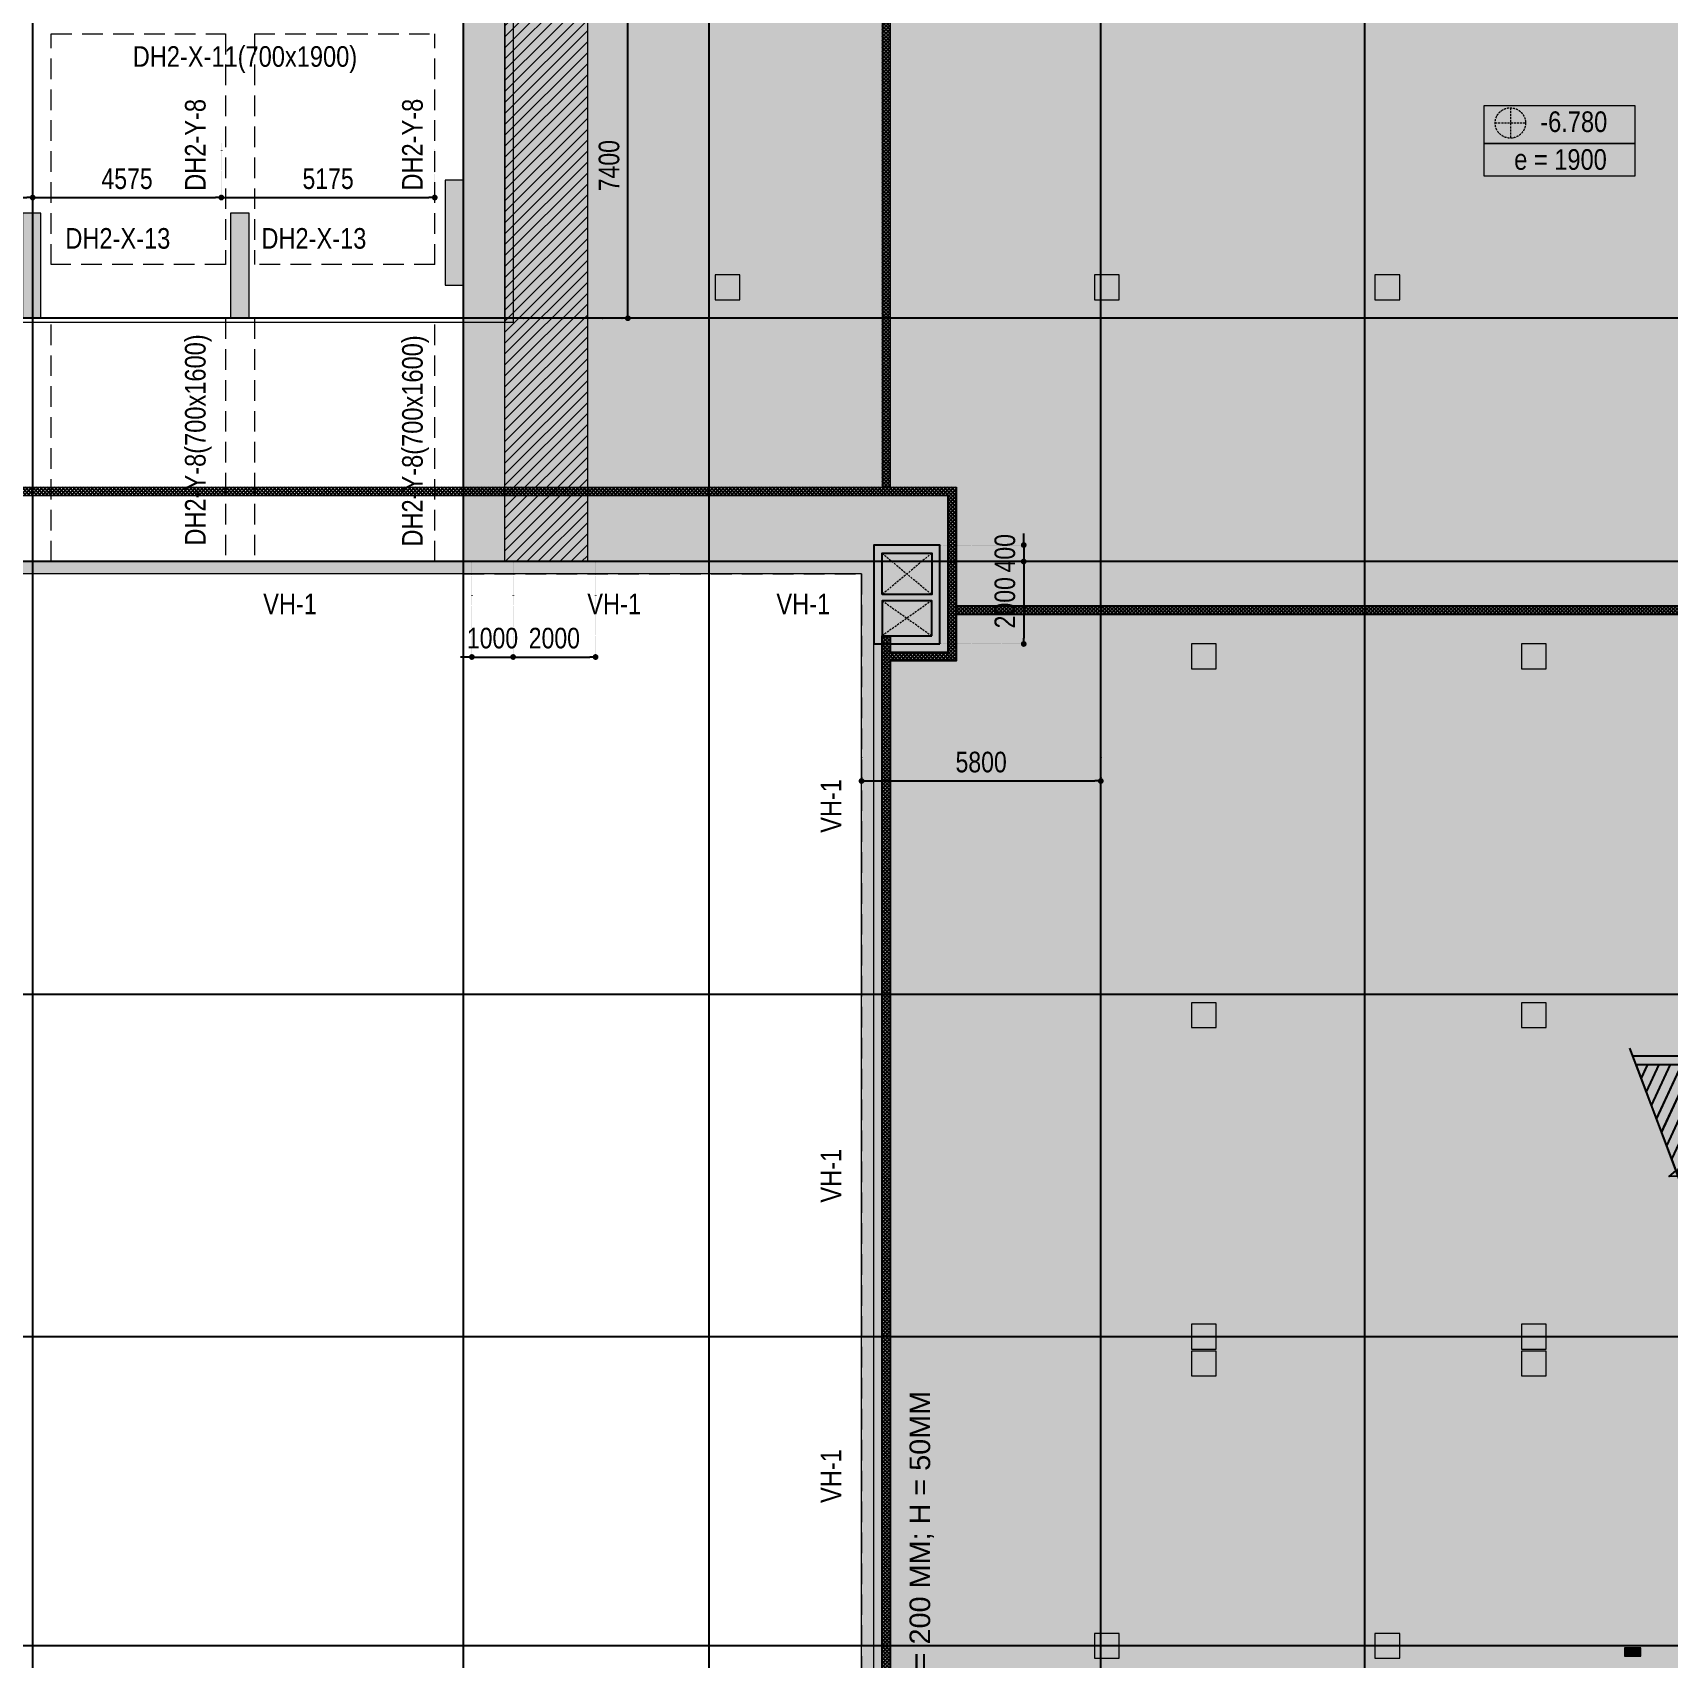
# Model space of a CAD drawing. Header units: millimetres. Extents: x 2356525 to 2927188, y -665534 to -417818.
# Drawn here: x 2714539 to 2754202, y -552231 to -512806 of the extents above; entities that cross this region are included whole.
import ezdxf
from ezdxf.enums import TextEntityAlignment as Align

# ---------------------------------------------------------------- set-up
doc = ezdxf.new("R2010")
doc.units = ezdxf.units.MM
doc.header["$LTSCALE"] = 200
doc.header["$MEASUREMENT"] = 0
for name, pattern in [('$1$HIDDEN', [0.375, 0.25, -0.125]), ('$2$CHG_XX_Damsan_Ham 2$0$HIDDEN', [0.375, 0.25, -0.125]), ('CHG_XX_Cot_Ham 2$0$MB_Luoi truc$0$HTT Hidden 21', [3, 2, -1]), ('CHG_XX_Damsan_Ham 2$0$CHG_XX_Damsan_Ham 2$0$HIDDEN', [0.375, 0.25, -0.125]), ('CHG_XX_Luoi truc$0$MB_Luoi truc$0$Center101', [13, 10, -1, 1, -1]), ('DOT2', [0.125, 0, -0.125])]:
    doc.linetypes.add(name, pattern=pattern)
doc.layers.get('0').update_dxf_attribs({"lineweight": 9})
doc.layers.get('Defpoints').update_dxf_attribs({"color": 10, "lineweight": 0})
for name, color, linetype, lineweight in [('$0$CHG_XX_Damsan_Ham 2$0$Start net bao', 3, 'Continuous', 18), ('$0$DMo', 9, '$1$HIDDEN', 9), ('$0$Start hatch', 8, 'Continuous', 25), ('$2$CHG_XX_Damsan_Ham 2$0$DBAO', 3, 'Continuous', 13), ('$2$CHG_XX_Damsan_Ham 2$0$DMo', 9, '$2$CHG_XX_Damsan_Ham 2$0$HIDDEN', 9), ('$2$CHG_XX_Damsan_Ham 2$0$TTP-TEXT', 30, 'Continuous', 5), ('CHG_XX_Cot_Ham 2$0$NS-Pier-H2', 150, 'Continuous', 13), ('CHG_XX_Cot_Ham 2$0$NS-Pier-H2 @ 1', 150, 'Continuous', 13), ('CHG_XX_Cot_Ham 2$0$NS-Pier-H2 @ 150', 150, 'Continuous', 13), ("CHG_XX_Damsan_Ham 2$0$CHG_XX_Damsan_Ham 2$0$'S_General_Hidden_1 Thin", 1, 'CHG_XX_Damsan_Ham 2$0$CHG_XX_Damsan_Ham 2$0$HIDDEN', 18), ('CHG_XX_Damsan_Ham 2$0$CHG_XX_Damsan_Ham 2$0$CHG_XX_Damsan_Ham 2$0$Start net bao', 3, 'Continuous', 18), ('CHG_XX_Damsan_Ham 2$0$CHG_XX_Damsan_Ham 2$0$DBAO', 3, 'Continuous', 13), ('CHG_XX_Damsan_Ham 2$0$CHG_XX_Damsan_Ham 2$0$DMo', 9, 'CHG_XX_Damsan_Ham 2$0$CHG_XX_Damsan_Ham 2$0$HIDDEN', 9), ('CHG_XX_Damsan_Ham 2$0$CHG_XX_Damsan_Ham 2$0$DTE-MEP-H-SLAB TEXT', 3, 'Continuous', 0), ('CHG_XX_Damsan_Ham 2$0$CHG_XX_Damsan_Ham 2$0$HATCH', 154, 'Continuous', 9), ('CHG_XX_Damsan_Ham 2$0$CHG_XX_Damsan_Ham 2$0$mach ngung thi cong', 6, 'Continuous', 13), ('CHG_XX_Damsan_Ham 2$0$CHG_XX_Damsan_Ham 2$0$Start hatch', 8, 'Continuous', 25), ('CHG_XX_Damsan_Ham 2$0$CHG_XX_Damsan_Ham 2$0$Start net bao', 3, 'Continuous', 18), ('CHG_XX_Damsan_Ham 2$0$HATCH', 57, 'Continuous', 9), ('CHG_XX_Damsan_Ham 2$0$mach ngung thi cong', 6, 'Continuous', 13), ('CHG_XX_Damsan_Ham 2$0$Start hatch', 8, 'Continuous', 25), ('CHG_XX_Damsan_Ham 2$0$tam cap ram', 8, 'Continuous', 5), ('DBAO', 90, 'Continuous', 13), ('Start text ghi chu', 7, 'Continuous', 15), ('TEXT P X', 1, 'Continuous', 9), ('TEXT P Y', 2, 'Continuous', 15)]:
    doc.layers.add(name, color=color, linetype=linetype, lineweight=lineweight)
for name, color, linetype, lineweight, plot in [('CHG_XX_Cot_Ham 2$0$NS-Column-H2', 90, 'Continuous', 13, False), ('CHG_XX_Cot_Ham 2$0$NS-Column-H2 @ 1', 90, 'Continuous', 13, False), ('CHG_XX_Cot_Ham 2$0$NS-Column-H2 @ 150', 90, 'Continuous', 13, False)]:
    doc.layers.add(name, color=color, linetype=linetype, lineweight=lineweight, plot=plot)
for name, color, linetype in [("CHG_XX_Damsan_Ham 2$0$CHG_XX_Damsan_Ham 2$0$'S_General_Hatch_8", 8, 'Continuous'), ('CHG_XX_Damsan_Ham 2$0$CHG_XX_Damsan_Ham 2$0$MEP-00-GENERAL-35', 2, 'Continuous'), ('CHG_XX_Luoi truc$0$Grid', 34, 'Continuous'), ('CHG_XX_Luoi truc$0$Grid Line', 251, 'CHG_XX_Luoi truc$0$MB_Luoi truc$0$Center101'), ('dim', 1, 'Continuous')]:
    doc.layers.add(name, color=color, linetype=linetype)
doc.styles.add('$2$CHG_XX_Damsan_Ham 2$0$TTP-HelCon', font='')
doc.styles.add('CHG_XX_Luoi truc$0$MB_Luoi truc$0$Grid A-F$0$VNI-HelveCB', font='')
doc.styles.add('CHU GHI CHU', font='arial.ttf', dxfattribs={"height": 200})
doc.styles.add('MB_Luoi truc$0$Arial_C', font='arial.ttf', dxfattribs={"width": 0.8})
doc.styles.add('TTP-HelCon', font='')
doc.styles.get('$2$CHG_XX_Damsan_Ham 2$0$TTP-HelCon').set_extended_font_data('VNI-Helve-Condense')
doc.styles.get('CHG_XX_Luoi truc$0$MB_Luoi truc$0$Grid A-F$0$VNI-HelveCB').set_extended_font_data('VNI-Helve-Condense', bold=True)
doc.styles.get('TTP-HelCon').set_extended_font_data('VNI-Helve-Condense')
doc.dimstyles.new('200', dxfattribs={"dimscale": 200, "dimtxt": 2.5, "dimasz": 0.7, "dimexe": 0.0003, "dimexo": 0, "dimgap": 1, "dimtad": 1, "dimdec": 0, "dimzin": 12, "dimdsep": 46, "dimtxsty": 'MB_Luoi truc$0$Arial_C', "dimblk": 'MB_Luoi truc$0$_Dot', "dimcen": 0.5, "dimclrd": 256, "dimclre": 8, "dimclrt": 1, "dimadec": 0, "dimazin": 0, "dimtfac": 1, "dimtdec": 0, "dimtix": 1, "dimtmove": 2, "dimatfit": 3, "dimldrblk": 'MB_Luoi truc$0$HTT Arrow 30', "dimfxl": 1, "dimtolj": 1, "dimtzin": 0, "dimlwe": -1, "dimarcsym": 0})
pattern_1 = [(65, (2e-10, 1e-10), (-226.57695, 105.65457), [])]
pattern_2 = [(45, (170555.19, -8650), (-44.194174, 44.194174), []), (135, (170555.19, -8650), (-44.194174, -44.194174), [])]

# ---------------------------------------------------------------- blocks, each defined once
blk = doc.blocks.new('*U864')
at = {"layer": 'CHG_XX_Cot_Ham 2$0$NS-Pier-H2 @ 1'}
h = blk.add_hatch(color=256, dxfattribs=at)
h.dxf.hatch_style = 1
h.paths.add_polyline_path([(450, 0), (0, 0), (0, -2550), (450, -2550)])
at = {"layer": 'CHG_XX_Cot_Ham 2$0$NS-Pier-H2 @ 150'}
h = blk.add_hatch(color=256, dxfattribs=at)
h.dxf.hatch_style = 1
h.paths.add_polyline_path([(450, 0), (0, 0), (0, -2550), (450, -2550)])
blk = doc.blocks.new('CHG_XX_Cot_Ham 2$0$Block A_C450x2250')
at = {"layer": 'CHG_XX_Cot_Ham 2$0$NS-Pier-H2'}
blk.add_lwpolyline([(450, -2550), (0, -2550), (0, 0), (450, 0)], close=True, dxfattribs=at)
blk.add_blockref('*U864', (0, 0), dxfattribs=at)
blk = doc.blocks.new('*U865')
at = {"layer": 'CHG_XX_Cot_Ham 2$0$NS-Column-H2 @ 1'}
h = blk.add_hatch(color=256, dxfattribs=at)
h.dxf.hatch_style = 1
h.paths.add_polyline_path([(-300, -300), (-300, 300), (300, 300), (300, -300)])
at = {"layer": 'CHG_XX_Cot_Ham 2$0$NS-Column-H2 @ 150'}
h = blk.add_hatch(color=256, dxfattribs=at)
h.dxf.hatch_style = 1
h.paths.add_polyline_path([(-300, -300), (-300, 300), (300, 300), (300, -300)])
blk = doc.blocks.new('CHG_XX_Cot_Ham 2$0$HoBoi_C600x600')
at = {"layer": 'CHG_XX_Cot_Ham 2$0$NS-Column-H2'}
blk.add_lwpolyline([(300, -300), (300, 300), (-300, 300), (-300, -300)], close=True, dxfattribs=at)
blk.add_blockref('*U865', (0, 0), dxfattribs=at)
blk = doc.blocks.new('*U835')
at = {"layer": 'CHG_XX_Luoi truc$0$Grid Line'}
blk.add_line((0, 0), (0, 608), dxfattribs=at)
at = {"layer": 'CHG_XX_Luoi truc$0$Grid', "lineweight": -2, "style": 'CHG_XX_Luoi truc$0$MB_Luoi truc$0$Grid A-F$0$VNI-HelveCB'}
for tag, p in [('GRIDSUB', (0, 617)), ('GRID', (0, -9))]:
    blk.add_attdef(tag, text='', height=5, dxfattribs=at).set_placement(p, align=Align.MIDDLE)
blk = doc.blocks.new('*U837')
at = {"layer": 'CHG_XX_Luoi truc$0$Grid Line'}
blk.add_line((0, 0), (0, 438), dxfattribs=at)
at = {"layer": 'CHG_XX_Luoi truc$0$Grid', "lineweight": -2, "style": 'CHG_XX_Luoi truc$0$MB_Luoi truc$0$Grid A-F$0$VNI-HelveCB'}
for tag, p in [('GRIDSUB', (0, 447)), ('GRID', (0, -9))]:
    blk.add_attdef(tag, text='', height=5, dxfattribs=at).set_placement(p, align=Align.MIDDLE)
blk = doc.blocks.new('CHG_XX_Luoi truc')
at = {"layer": 'CHG_XX_Luoi truc$0$Grid', "xscale": 300, "yscale": 300, "zscale": 300}
for p in [(12250, -12747), (22700, -12747), (28650, -12747), (38150, -12747), (44550, -12747)]:
    blk.add_blockref('*U835', p, dxfattribs=at)
at = {"layer": 'CHG_XX_Luoi truc$0$Grid', "xscale": 300.0000000000013, "yscale": 300.0000000000013, "zscale": 300.0000000000013, "rotation": 90}
for p in [(110703, 90250), (110703, 84350), (110703, 73850), (110703, 65550), (110703, 58050)]:
    blk.add_blockref('*U837', p, dxfattribs=at)
blk = doc.blocks.new('CHG_XX_Cot_Ham 2')
at = {"layer": 'CHG_XX_Cot_Ham 2$0$NS-Column-H2'}
h = blk.add_hatch(color=256, dxfattribs=at)
h.dxf.hatch_style = 1
h.paths.add_polyline_path([(50848.5, 58000), (50848.5, 57800), (51248.5, 57800), (51248.5, 58000)])
at = {"layer": 'CHG_XX_Cot_Ham 2$0$NS-Pier-H2'}
h = blk.add_hatch(color=256, dxfattribs=at)
h.dxf.hatch_style = 1
h.paths.add_polyline_path([(99639.2, 163400), (-10900, 163400), (-10900, 85450), (-300, 85450), (-300, 84050), (32350, 84050), (32350, -9000), (103575.5, -9000), (106050, -6022), (106050, 158254.3)])
h.paths.add_polyline_path([(99533.7, 163100), (105750, 158110.4), (105750, 90450), (105650, 90450), (105750, 90450), (105750, 13850), (105750, 13722.3), (105750, -5913.6), (103434.7, -8700), (93599.8, -8700), (93299.8, -8700), (32650, -8700), (32650, 84350), (0, 84350), (0, 85750), (-10600, 85750), (-10600, 163100), (93600, 163100)], flags=16)
at = {"layer": 'CHG_XX_Cot_Ham 2$0$NS-Column-H2'}
blk.add_lwpolyline([(50848.5, 58000), (50848.5, 57800), (51248.5, 57800), (51248.5, 58000)], close=True, dxfattribs=at)
at = {"layer": 'CHG_XX_Cot_Ham 2$0$NS-Pier-H2'}
for p, q in [((32650, 84350), (0, 84350)), ((32650, -8700), (32650, 84350)), ((32350, 84050), (-300, 84050)), ((32350, -9000), (32350, 84050))]:
    blk.add_line(p, q, dxfattribs=at)
at = {"layer": 'CHG_XX_Cot_Ham 2$0$NS-Pier-H2', "linetype": 'CHG_XX_Cot_Ham 2$0$MB_Luoi truc$0$HTT Hidden 21'}
blk.add_lwpolyline([(99639.2, 163400), (106050, 158254.3), (106050, -6022), (103575.5, -9000), (32350, -9000), (32350, 84050), (-300, 84050), (-300, 85450), (-10900, 85450), (-10900, 163400)], close=True, dxfattribs=at)
at = {"layer": 'CHG_XX_Cot_Ham 2$0$NS-Column-H2'}
for p in [(29100, 91000), (38300, 91000), (45100, 91000), (40650, 82050), (48650, 82050), (40650, 73350), (48650, 73350), (40650, 65550), (48650, 65550), (40650, 64900), (48650, 64900), (48650, 64900), (38300, 58050), (45100, 58050)]:
    blk.add_blockref('CHG_XX_Cot_Ham 2$0$HoBoi_C600x600', p, dxfattribs=at)
at = {"layer": 'CHG_XX_Cot_Ham 2$0$NS-Pier-H2'}
blk.add_blockref('CHG_XX_Luoi truc', (0, 0), dxfattribs=at)
at = {"layer": 'CHG_XX_Cot_Ham 2$0$NS-Pier-H2', "xscale": -1, "rotation": 180}
for p in [(22250, 91050), (12000, 90250), (17050, 90250)]:
    blk.add_blockref('CHG_XX_Cot_Ham 2$0$Block A_C450x2250', p, dxfattribs=at)
blk = doc.blocks.new('MB_Luoi truc$0$_Dot')
at = {"color": 0, "linetype": 'ByBlock', "lineweight": -2}
blk.add_line((-0.5, 0), (-1, 0), dxfattribs=at)
at = {"color": 0, "linetype": 'ByBlock', "const_width": 0.5}
blk.add_lwpolyline([(-0.25, 0, 1), (0.25, 0, 1)], format="xyb", close=True, dxfattribs=at)
blk = doc.blocks.new('*D144')
at = {"layer": 'Defpoints', "color": 0, "transparency": 16777216}
for p in [(2703339, -515493), (2714539, -515679), (2714539, -516804)]:
    blk.add_point(p, dxfattribs=at)
at = {"layer": 'dim', "color": 8, "linetype": 'DOT2', "transparency": 16777216}
for p, q in [((2703339, -515493), (2703339, -516804)), ((2714539, -515679), (2714539, -516804))]:
    blk.add_line(p, q, dxfattribs=at)
at = {"layer": 'dim', "lineweight": -2, "transparency": 16777216}
blk.add_line((2703479, -516804), (2714399, -516804), dxfattribs=at)
at = {"layer": 'dim', "lineweight": -2, "transparency": 16777216, "xscale": 140, "yscale": 140, "zscale": 140, "rotation": 180}
blk.add_blockref('MB_Luoi truc$0$_Dot', (2703339, -516804), dxfattribs=at)
at = {"layer": 'dim', "lineweight": -2, "transparency": 16777216, "xscale": 140, "yscale": 140, "zscale": 140}
blk.add_blockref('MB_Luoi truc$0$_Dot', (2714539, -516804), dxfattribs=at)
at = {"layer": 'dim', "color": 1, "transparency": 16777216, "insert": (2708939, -516349), "char_height": 500, "attachment_point": 5, "style": 'MB_Luoi truc$0$Arial_C'}
blk.add_mtext('\\A1;11200', dxfattribs=at)
blk = doc.blocks.new('MB_Luoi truc$0$HTT Arrow 30')
blk.add_hatch(color=256).paths.add_polyline_path([(-2.5, 0.375), (-2.5, -0.375), (0, 0)])
at = {"color": 0, "linetype": 'ByBlock', "lineweight": -2}
for p, q in [((0, 0), (-2.5, 0.375)), ((-2.5, -0.375), (-2.5, 0.375)), ((0, 0), (-2.5, -0.375))]:
    blk.add_line(p, q, dxfattribs=at)
blk = doc.blocks.new('*D145')
at = {"layer": 'Defpoints', "color": 0, "transparency": 16777216}
for p in [(2719114, -515483), (2714539, -515679), (2719114, -516804)]:
    blk.add_point(p, dxfattribs=at)
at = {"layer": 'dim', "color": 8, "linetype": 'DOT2', "transparency": 16777216}
for p, q in [((2719114, -515483), (2719114, -516804)), ((2714539, -515679), (2714539, -516804))]:
    blk.add_line(p, q, dxfattribs=at)
at = {"layer": 'dim', "lineweight": -2, "transparency": 16777216}
blk.add_line((2714679, -516804), (2718974, -516804), dxfattribs=at)
at = {"layer": 'dim', "lineweight": -2, "transparency": 16777216, "xscale": 140, "yscale": 140, "zscale": 140, "rotation": 180}
blk.add_blockref('MB_Luoi truc$0$_Dot', (2714539, -516804), dxfattribs=at)
at = {"layer": 'dim', "lineweight": -2, "transparency": 16777216, "xscale": 140, "yscale": 140, "zscale": 140}
blk.add_blockref('MB_Luoi truc$0$_Dot', (2719114, -516804), dxfattribs=at)
at = {"layer": 'dim', "color": 1, "transparency": 16777216, "insert": (2716827, -516350), "char_height": 500, "attachment_point": 5, "style": 'MB_Luoi truc$0$Arial_C'}
blk.add_mtext('\\A1;4575', dxfattribs=at)
blk = doc.blocks.new('*D146')
at = {"layer": 'Defpoints', "color": 0, "transparency": 16777216}
for p in [(2719114, -515483), (2724289, -515631), (2724289, -516804)]:
    blk.add_point(p, dxfattribs=at)
at = {"layer": 'dim', "color": 8, "linetype": 'DOT2', "transparency": 16777216}
for p, q in [((2719114, -515483), (2719114, -516804)), ((2724289, -515631), (2724289, -516804))]:
    blk.add_line(p, q, dxfattribs=at)
at = {"layer": 'dim', "lineweight": -2, "transparency": 16777216}
blk.add_line((2719254, -516804), (2724149, -516804), dxfattribs=at)
at = {"layer": 'dim', "lineweight": -2, "transparency": 16777216, "xscale": 140, "yscale": 140, "zscale": 140, "rotation": 180}
blk.add_blockref('MB_Luoi truc$0$_Dot', (2719114, -516804), dxfattribs=at)
at = {"layer": 'dim', "lineweight": -2, "transparency": 16777216, "xscale": 140, "yscale": 140, "zscale": 140}
blk.add_blockref('MB_Luoi truc$0$_Dot', (2724289, -516804), dxfattribs=at)
at = {"layer": 'dim', "color": 1, "transparency": 16777216, "insert": (2721702, -516349), "char_height": 500, "attachment_point": 5, "style": 'MB_Luoi truc$0$Arial_C'}
blk.add_mtext('\\A1;5175', dxfattribs=at)
blk = doc.blocks.new('*D284')
at = {"layer": 'Defpoints', "color": 0, "transparency": 16777216}
for p in [(2724989, -512331), (2728972, -512331), (2724989, -519731)]:
    blk.add_point(p, dxfattribs=at)
at = {"layer": 'dim', "color": 8, "linetype": 'DOT2', "transparency": 16777216}
for p, q in [((2724989, -512331), (2728972, -512331)), ((2724989, -519731), (2728972, -519731))]:
    blk.add_line(p, q, dxfattribs=at)
at = {"layer": 'dim', "lineweight": -2, "transparency": 16777216}
blk.add_line((2728972, -519591), (2728972, -512471), dxfattribs=at)
at = {"layer": 'dim', "lineweight": -2, "transparency": 16777216, "xscale": 140, "yscale": 140, "zscale": 140}
for p, rotation in [((2728972, -512331), 90), ((2728972, -519731), 270)]:
    blk.add_blockref('MB_Luoi truc$0$_Dot', p, dxfattribs=dict(at, rotation=rotation))
at = {"layer": 'dim', "color": 1, "transparency": 16777216, "insert": (2728517, -516031), "char_height": 500, "attachment_point": 5, "rotation": 90, "style": 'MB_Luoi truc$0$Arial_C'}
blk.add_mtext('\\A1;7400', dxfattribs=at)
blk = doc.blocks.new('*D335')
at = {"layer": 'Defpoints', "color": 0, "transparency": 16777216}
for p in [(2736539, -525231), (2736539, -525631), (2738571, -525631)]:
    blk.add_point(p, dxfattribs=at)
at = {"layer": 'dim', "lineweight": -2, "transparency": 16777216}
for p, q in [((2738571, -525091), (2738571, -524951)), ((2738571, -525231), (2738571, -525631)), ((2738571, -525771), (2738571, -525911))]:
    blk.add_line(p, q, dxfattribs=at)
at = {"layer": 'dim', "color": 8, "linetype": 'DOT2', "transparency": 16777216}
for p, q in [((2736539, -525231), (2738571, -525231)), ((2736539, -525631), (2738571, -525631))]:
    blk.add_line(p, q, dxfattribs=at)
at = {"layer": 'dim', "lineweight": -2, "transparency": 16777216, "xscale": 140, "yscale": 140, "zscale": 140}
for p, rotation in [((2738571, -525231), 270), ((2738571, -525631), 90)]:
    blk.add_blockref('MB_Luoi truc$0$_Dot', p, dxfattribs=dict(at, rotation=rotation))
at = {"layer": 'dim', "color": 1, "transparency": 16777216, "insert": (2738116, -525431), "char_height": 500, "attachment_point": 5, "rotation": 90, "style": 'MB_Luoi truc$0$Arial_C'}
blk.add_mtext('\\A1;400', dxfattribs=at)
blk = doc.blocks.new('*D336')
at = {"layer": 'Defpoints', "color": 0, "transparency": 16777216}
for p in [(2736539, -525631), (2736539, -527631), (2738571, -527631)]:
    blk.add_point(p, dxfattribs=at)
at = {"layer": 'dim', "color": 8, "linetype": 'DOT2', "transparency": 16777216}
for p, q in [((2736539, -525631), (2738571, -525631)), ((2736539, -527631), (2738571, -527631))]:
    blk.add_line(p, q, dxfattribs=at)
at = {"layer": 'dim', "lineweight": -2, "transparency": 16777216}
blk.add_line((2738571, -525771), (2738571, -527491), dxfattribs=at)
at = {"layer": 'dim', "lineweight": -2, "transparency": 16777216, "xscale": 140, "yscale": 140, "zscale": 140}
for p, rotation in [((2738571, -525631), 90), ((2738571, -527631), 270)]:
    blk.add_blockref('MB_Luoi truc$0$_Dot', p, dxfattribs=dict(at, rotation=rotation))
at = {"layer": 'dim', "color": 1, "transparency": 16777216, "insert": (2738116, -526631), "char_height": 500, "attachment_point": 5, "rotation": 90, "style": 'MB_Luoi truc$0$Arial_C'}
blk.add_mtext('\\A1;2000', dxfattribs=at)
blk = doc.blocks.new('*D337')
at = {"layer": 'Defpoints', "color": 0, "transparency": 16777216}
for p in [(2734639, -529309), (2740439, -529309), (2740439, -530954)]:
    blk.add_point(p, dxfattribs=at)
at = {"layer": 'dim', "color": 8, "linetype": 'DOT2', "transparency": 16777216}
for p, q in [((2734639, -529309), (2734639, -530954)), ((2740439, -529309), (2740439, -530954))]:
    blk.add_line(p, q, dxfattribs=at)
at = {"layer": 'dim', "lineweight": -2, "transparency": 16777216}
blk.add_line((2734779, -530954), (2740299, -530954), dxfattribs=at)
at = {"layer": 'dim', "lineweight": -2, "transparency": 16777216, "xscale": 140, "yscale": 140, "zscale": 140, "rotation": 180}
blk.add_blockref('MB_Luoi truc$0$_Dot', (2734639, -530954), dxfattribs=at)
at = {"layer": 'dim', "lineweight": -2, "transparency": 16777216, "xscale": 140, "yscale": 140, "zscale": 140}
blk.add_blockref('MB_Luoi truc$0$_Dot', (2740439, -530954), dxfattribs=at)
at = {"layer": 'dim', "color": 1, "transparency": 16777216, "insert": (2737539, -530498), "char_height": 500, "attachment_point": 5, "style": 'MB_Luoi truc$0$Arial_C'}
blk.add_mtext('\\A1;5800', dxfattribs=at)
blk = doc.blocks.new('*D412')
at = {"layer": 'Defpoints', "color": 0, "transparency": 16777216}
for p in [(2725189, -525631), (2726189, -525631), (2726189, -527947)]:
    blk.add_point(p, dxfattribs=at)
at = {"layer": 'dim', "color": 8, "linetype": 'DOT2', "transparency": 16777216}
for p, q in [((2725189, -525631), (2725189, -527947)), ((2726189, -525631), (2726189, -527947))]:
    blk.add_line(p, q, dxfattribs=at)
at = {"layer": 'dim', "lineweight": -2, "transparency": 16777216}
for p, q in [((2725049, -527947), (2724909, -527947)), ((2725189, -527947), (2726189, -527947)), ((2726329, -527947), (2726469, -527947))]:
    blk.add_line(p, q, dxfattribs=at)
at = {"layer": 'dim', "lineweight": -2, "transparency": 16777216, "xscale": 140, "yscale": 140, "zscale": 140}
blk.add_blockref('MB_Luoi truc$0$_Dot', (2725189, -527947), dxfattribs=at)
at = {"layer": 'dim', "lineweight": -2, "transparency": 16777216, "xscale": 140, "yscale": 140, "zscale": 140, "rotation": 180}
blk.add_blockref('MB_Luoi truc$0$_Dot', (2726189, -527947), dxfattribs=at)
at = {"layer": 'dim', "color": 1, "transparency": 16777216, "insert": (2725689, -527492), "char_height": 500, "attachment_point": 5, "style": 'MB_Luoi truc$0$Arial_C'}
blk.add_mtext('\\A1;1000', dxfattribs=at)
blk = doc.blocks.new('*D413')
at = {"layer": 'Defpoints', "color": 0, "transparency": 16777216}
for p in [(2726189, -525631), (2728189, -525631), (2728189, -527947)]:
    blk.add_point(p, dxfattribs=at)
at = {"layer": 'dim', "color": 8, "linetype": 'DOT2', "transparency": 16777216}
for p, q in [((2726189, -525631), (2726189, -527947)), ((2728189, -525631), (2728189, -527947))]:
    blk.add_line(p, q, dxfattribs=at)
at = {"layer": 'dim', "lineweight": -2, "transparency": 16777216}
blk.add_line((2726329, -527947), (2728049, -527947), dxfattribs=at)
at = {"layer": 'dim', "lineweight": -2, "transparency": 16777216, "xscale": 140, "yscale": 140, "zscale": 140, "rotation": 180}
blk.add_blockref('MB_Luoi truc$0$_Dot', (2726189, -527947), dxfattribs=at)
at = {"layer": 'dim', "lineweight": -2, "transparency": 16777216, "xscale": 140, "yscale": 140, "zscale": 140}
blk.add_blockref('MB_Luoi truc$0$_Dot', (2728189, -527947), dxfattribs=at)
at = {"layer": 'dim', "color": 1, "transparency": 16777216, "insert": (2727189, -527492), "char_height": 500, "attachment_point": 5, "style": 'MB_Luoi truc$0$Arial_C'}
blk.add_mtext('\\A1;2000', dxfattribs=at)
blk = doc.blocks.new('$0$A$C2E244298')
at = {"layer": '$0$Start hatch', "linetype": 'Continuous'}
h = blk.add_hatch(dxfattribs=at)
h.set_pattern_fill('_USER', color=256, scale=250, angle=65, pattern_type=0)
h.set_pattern_definition(pattern_1)
h.paths.add_polyline_path([(51130, 72150), (56983, 72150), (56983, 69350), (52188, 69350)])
at = {"layer": '$0$Start hatch'}
blk.add_line((56983, 72350), (51055, 72350), dxfattribs=at)
at = {"layer": '$0$Start hatch', "linetype": 'Continuous'}
blk.add_lwpolyline([(53397, 66150), (52207, 69301), (52373, 69444), (51934, 69438), (52101, 69581), (50979, 72550)], dxfattribs=at)
blk.add_lwpolyline([(51130, 72150), (56983, 72150), (56983, 69350), (52188, 69350)], close=True, dxfattribs=at)
blk = doc.blocks.new('CHG_XX_Damsan_Ham 2$0$CHG_XX_Damsan_Ham 2$0$sdfsgdh')
at = {"layer": 'CHG_XX_Damsan_Ham 2$0$CHG_XX_Damsan_Ham 2$0$Start hatch', "ltscale": 0.5}
h = blk.add_hatch(dxfattribs=at)
h.set_pattern_fill('ANSI37', color=256, scale=500)
h.set_pattern_definition(pattern_2)
h.paths.add_polyline_path([(43750, -38999), (43550, -38999), (43550, -74750), (43750, -74750)])
h = blk.add_hatch(dxfattribs=at)
h.set_pattern_fill('ANSI37', color=256, scale=500)
h.set_pattern_definition([(45, (273994.73, -7150), (-44.194174, 44.194174), []), (135, (273994.73, -7150), (-44.194174, -44.194174), [])])
h.paths.add_polyline_path([(45350, -74750), (2100, -74750), (2100, -74950), (45150, -74950), (45150, -78750), (43750, -78750), (43750, -78550), (43550, -78550), (43550, -78950), (43750, -78950), (45350, -78950)])
h = blk.add_hatch(dxfattribs=at)
h.set_pattern_fill('ANSI37', color=256, scale=500)
h.set_pattern_definition(pattern_2)
h.paths.add_polyline_path([(72249, -76705), (74991, -76705), (74991, -77624), (74591, -77624), (74591, -77824), (75191, -77824), (75191, -77624), (75191, -76505), (73704, -76505), (73504, -76505), (72049, -76505), (72049, -77624), (45350, -77624), (45350, -77824), (72249, -77824)])
h = blk.add_hatch(dxfattribs=at)
h.set_pattern_fill('ANSI37', color=256, scale=500)
h.set_pattern_definition([(45, (273994.73, -8650), (-44.194174, 44.194174), []), (135, (273994.73, -8650), (-44.194174, -44.194174), [])])
h.paths.add_polyline_path([(43750, -78350), (43550, -78350), (43550, -123131), (45150, -123131), (45150, -125931), (43750, -125931), (43750, -125531), (43550, -125531), (43550, -126131), (43750, -126131), (45350, -126131), (45350, -122931), (43750, -122931)])
at = {"layer": 'CHG_XX_Damsan_Ham 2$0$CHG_XX_Damsan_Ham 2$0$DTE-MEP-H-SLAB TEXT', "color": 2, "ltscale": 0.5}
for p, q in [((43550, 200), (43550, -74750)), ((43750, -74750), (43750, 200)), ((1500, -74950), (45150, -74950)), ((2100, -74750), (45350, -74750)), ((45350, -77124), (45350, -77324)), ((43750, -78350), (43550, -78350))]:
    blk.add_line(p, q, dxfattribs=at)
at = {"layer": 'CHG_XX_Damsan_Ham 2$0$CHG_XX_Damsan_Ham 2$0$MEP-00-GENERAL-35'}
for points in [[(43750, -78950), (45350, -78950), (45350, -74750)], [(43750, -78750), (45150, -78750), (45150, -74950)], [(45350, -77624), (72049, -77624), (72049, -76505), (73504, -76505)], [(45350, -77824), (72249, -77824), (72249, -76705), (74991, -76705), (74991, -77624)], [(43750, -125931), (45150, -125931), (45150, -123131), (43550, -123131), (43550, -78350)], [(43750, -78750), (43750, -78350)], [(43750, -126131), (45350, -126131), (45350, -122931), (43750, -122931), (43750, -78950)]]:
    blk.add_lwpolyline(points, dxfattribs=at)
for points in [[(44950, -78550), (44950, -76150), (43350, -76150), (43350, -78550)], [(43550, -77350), (43550, -76350), (44750, -76350), (44750, -77350)], [(44750, -78350), (44750, -77500), (43550, -77500), (43550, -78350)]]:
    blk.add_lwpolyline(points, close=True, dxfattribs=at)
blk = doc.blocks.new('CHG_XX_Damsan_Ham 2$0$A$C2E244298')
at = {"layer": 'CHG_XX_Damsan_Ham 2$0$Start hatch', "linetype": 'Continuous'}
h = blk.add_hatch(dxfattribs=at)
h.set_pattern_fill('_USER', color=256, scale=250, angle=65, pattern_type=0)
h.set_pattern_definition(pattern_1)
h.paths.add_polyline_path([(51130, 72150), (56983, 72150), (56983, 69350), (52188, 69350)])
at = {"layer": 'CHG_XX_Damsan_Ham 2$0$Start hatch'}
blk.add_line((56983, 72350), (51055, 72350), dxfattribs=at)
at = {"layer": 'CHG_XX_Damsan_Ham 2$0$Start hatch', "linetype": 'Continuous'}
blk.add_lwpolyline([(53397, 66150), (52207, 69301), (52373, 69444), (51934, 69438), (52101, 69581), (50979, 72550)], dxfattribs=at)
blk.add_lwpolyline([(51130, 72150), (56983, 72150), (56983, 69350), (52188, 69350)], close=True, dxfattribs=at)
blk = doc.blocks.new('CHG_XX_Damsan_Ham 2$0$ArchStaireH2')
at = {"layer": 'CHG_XX_Damsan_Ham 2$0$tam cap ram'}
h = blk.add_hatch(dxfattribs=at)
h.set_pattern_fill('_USER', color=256, scale=250, angle=65, pattern_type=0)
h.set_pattern_definition([(65, (-12250, -141050), (-226.57695, 105.65457), [])])
h.paths.add_polyline_path([(38880, -68900), (44733, -68900), (44733, -71700), (39938, -71700)])
at = {"layer": 'CHG_XX_Damsan_Ham 2$0$CHG_XX_Damsan_Ham 2$0$Start net bao'}
blk.add_blockref('CHG_XX_Damsan_Ham 2$0$A$C2E244298', (-12250, -141050), dxfattribs=at)
blk = doc.blocks.new('CHG_XX_Damsan_Ham 2', base_point=(3089256, -609981))
at = {"layer": "CHG_XX_Damsan_Ham 2$0$CHG_XX_Damsan_Ham 2$0$'S_General_Hatch_8"}
h = blk.add_hatch(dxfattribs=at)
h.set_pattern_fill('CROSS', color=256, scale=2000)
edge = h.paths.add_edge_path()
edge.add_line((76750, 42625), (76750, 65250))
edge.add_line((76750, 65250), (76750, 65850))
edge.add_line((76750, 65850), (77900, 65850))
edge.add_line((77900, 65850), (77900, 89350))
edge.add_line((77900, 89350), (76850, 89350))
edge.add_line((76850, 89350), (76850, 90650))
edge.add_line((76850, 90650), (76852, 131950))
edge.add_line((76852, 131950), (51950, 131950))
edge.add_line((51950, 131950), (51950, 130600))
edge.add_line((51950, 130600), (22700, 130600))
edge.add_line((22700, 130600), (22700, 84050))
edge.add_line((22700, 84050), (32350, 84050))
edge.add_line((32350, 84050), (32350, 22700))
edge.add_line((32350, 22700), (76500, 22700))
edge.add_line((76500, 22700), (76500, 23518))
edge.add_line((76500, 23518), (76750, 23518))
edge.add_line((76750, 23518), (76750, 42625))
edge.add_line((76750, 42625), (76750, 43198))
at = {"layer": 'CHG_XX_Damsan_Ham 2$0$CHG_XX_Damsan_Ham 2$0$HATCH'}
h = blk.add_hatch(dxfattribs=at)
h.set_pattern_fill('ANSI31', color=256, scale=1500)
h.set_pattern_definition([(45, (-2702289.21, 609981.01), (-132.582521, 132.582521), [])])
h.paths.add_polyline_path([(32350, 25700), (73852, 25700), (73852, 127600), (25700, 127600), (25700, 84350), (23700, 84350), (23700, 129600), (75851, 129600), (75851, 23700), (32350, 23700)])
at = {"layer": "CHG_XX_Damsan_Ham 2$0$CHG_XX_Damsan_Ham 2$0$'S_General_Hidden_1 Thin", "ltscale": 10}
for p, q in [((22700, 130600), (22700, 84050)), ((12700, 91550), (12700, 97150)), ((12700, 97150), (16925, 97150)), ((16925, 97150), (16925, 91550)), ((17625, 97150), (17625, 91550)), ((17625, 97150), (22000, 97150)), ((22000, 91550), (22000, 97150)), ((22700, 91550), (22700, 97150)), ((16925, 91550), (12700, 91550)), ((22000, 91550), (17625, 91550)), ((12700, 84350), (12700, 90250)), ((16925, 90250), (12700, 90250)), ((16925, 90250), (16925, 84350)), ((17625, 90250), (17625, 84350)), ((22000, 90250), (17625, 90250)), ((22000, 84350), (22000, 90250)), ((22700, 84350), (22700, 90250)), ((22700, 84050), (32350, 84050)), ((32350, 84050), (32350, 22700))]:
    blk.add_line(p, q, dxfattribs=at)
at = {"layer": 'CHG_XX_Damsan_Ham 2$0$CHG_XX_Damsan_Ham 2$0$CHG_XX_Damsan_Ham 2$0$Start net bao'}
for points in [[(-10900, 163400), (99639, 163400), (106050, 158250), (106050, -6022), (103576, -9000), (32350, -9000), (32350, 84050), (-300, 84050)], [(93300, -8700), (32650, -8700), (32650, 84350), (0, 84350)]]:
    blk.add_lwpolyline(points, dxfattribs=at)
at = {"layer": 'CHG_XX_Damsan_Ham 2$0$CHG_XX_Damsan_Ham 2$0$DMo'}
for p, q in [((32850, 84550), (34050, 83550)), ((34050, 84550), (32850, 83550)), ((32850, 83400), (34050, 82550)), ((34050, 83400), (32850, 82550))]:
    blk.add_line(p, q, dxfattribs=at)
at = {"layer": 'CHG_XX_Damsan_Ham 2$0$CHG_XX_Damsan_Ham 2$0$HATCH'}
blk.add_lwpolyline([(32350, 25700), (73852, 25700), (73852, 127600), (25700, 127600), (25700, 84350), (23700, 84350), (23700, 129600), (75851, 129600), (75851, 23700), (32350, 23700), (32350, 25700)], dxfattribs=at)
at = {"layer": 'CHG_XX_Damsan_Ham 2$0$CHG_XX_Damsan_Ham 2$0$mach ngung thi cong'}
blk.add_lwpolyline([(23700, 90148), (-100, 90150), (-100, 153400), (99650, 153400), (99650, 71950), (75851, 71950), (75851, 88800), (75851, 88800), (75851, 129600), (23700, 129600)], close=True, dxfattribs=at)
at = {"layer": 'CHG_XX_Damsan_Ham 2$0$CHG_XX_Damsan_Ham 2$0$Start net bao'}
for points in [[(-10900, 163400), (99639, 163400), (106050, 158250), (106050, -6022), (103576, -9000), (32350, -9000), (32350, 84050), (-300, 84050)], [(93300, -8700), (32650, -8700), (32650, 84350), (0, 84350)]]:
    blk.add_lwpolyline(points, dxfattribs=at)
at = {"layer": 'CHG_XX_Damsan_Ham 2$0$mach ngung thi cong'}
blk.add_lwpolyline([(23900, 90148), (-100, 90150), (-100, 153400), (99650, 153400), (99650, 71950), (75549, 71950), (75549, 88800), (75549, 88800), (75549, 129500), (23900, 129500)], close=True, dxfattribs=at)
at = {"layer": 'CHG_XX_Damsan_Ham 2$0$CHG_XX_Damsan_Ham 2$0$DBAO'}
blk.add_blockref('CHG_XX_Cot_Ham 2', (0, 0), dxfattribs=at)
at = {"layer": 'CHG_XX_Damsan_Ham 2$0$CHG_XX_Damsan_Ham 2$0$DTE-MEP-H-SLAB TEXT'}
blk.add_blockref('CHG_XX_Damsan_Ham 2$0$CHG_XX_Damsan_Ham 2$0$sdfsgdh', (-10700, 160900), dxfattribs=at)
at = {"layer": 'CHG_XX_Damsan_Ham 2$0$HATCH'}
for name, p in [('CHG_XX_Cot_Ham 2', (0, 0)), ('CHG_XX_Damsan_Ham 2$0$ArchStaireH2', (12250, 141050))]:
    blk.add_blockref(name, p, dxfattribs=at)

msp = doc.modelspace()

# ---------------------------------------------------------------- hatches: boundary and pattern name
at = {"layer": '$2$CHG_XX_Damsan_Ham 2$0$DMo'}
h = msp.add_hatch(color=256, dxfattribs=at)
h.dxf.hatch_style = 1
h.paths.add_polyline_path([(2750740.1, -514995.1, 0.4142136), (2750371.8, -514626.7), (2750371.8, -514995.1)])
h.paths.add_polyline_path([(2750371.8, -515363.4), (2750371.8, -514995.1), (2750003.4, -514995.1, 0.4142136)])

# ---------------------------------------------------------------- linework, layer by layer
at = {"layer": '$0$CHG_XX_Damsan_Ham 2$0$Start net bao'}
for points in [[(2691389.2, -446581), (2801928.4, -446581), (2808339.2, -451731), (2808339.2, -616003), (2805864.7, -618981), (2734639.2, -618981), (2734639.2, -525931), (2701989.2, -525931)], [(2795589, -618681), (2734939.2, -618681), (2734939.2, -525631), (2702289.2, -525631)]]:
    msp.add_lwpolyline(points, dxfattribs=at)
at = {"layer": '$0$DMo'}
for p, q in [((2735139.2, -525431), (2736339.2, -526431)), ((2736339.2, -525431), (2735139.2, -526431)), ((2735139.2, -526581), (2736339.2, -527431)), ((2736339.2, -526581), (2735139.2, -527431))]:
    msp.add_line(p, q, dxfattribs=at)
at = {"layer": '$2$CHG_XX_Damsan_Ham 2$0$DBAO'}
for points in [[(2749731.9, -514575.7), (2749731.9, -515491.7), (2753398.2, -515491.7), (2753398.2, -514575.7)], [(2749731.9, -515491.7), (2749731.9, -516275.9), (2753398.2, -516275.9), (2753398.2, -515491.7)]]:
    msp.add_lwpolyline(points, close=True, dxfattribs=at)
at = {"layer": '$2$CHG_XX_Damsan_Ham 2$0$DMo'}
for p, q in [((2750371.8, -514626.7), (2750371.8, -515363.4)), ((2750003.4, -514995.1), (2750740.1, -514995.1))]:
    msp.add_line(p, q, dxfattribs=at)
msp.add_circle((2750371.8, -514995.1), 368.3, dxfattribs=at)

# ---------------------------------------------------------------- block references
at = {"layer": '$0$CHG_XX_Damsan_Ham 2$0$Start net bao'}
msp.add_blockref('$0$A$C2E244298', (2702289.2, -609981), dxfattribs=at)
msp.add_blockref('CHG_XX_Damsan_Ham 2', (5791545.2, -1219962))
at = {"layer": 'DBAO'}
msp.add_blockref('CHG_XX_Cot_Ham 2', (2702289.2, -609981), dxfattribs=at)

# ---------------------------------------------------------------- texts
at = {"layer": '$2$CHG_XX_Damsan_Ham 2$0$TTP-TEXT', "style": '$2$CHG_XX_Damsan_Ham 2$0$TTP-HelCon'}
for s, p in [(' -6.780', (2750938.3, -515214.6)), ('e = 1900', (2750465.1, -516130.7))]:
    msp.add_text(s, height=500, dxfattribs=at).set_placement(p)
at = {"layer": 'Start text ghi chu', "style": 'CHU GHI CHU'}
msp.add_text('RÃNH THU NƯỚC B = 200 MM; H = 50MM', height=500, rotation=90, dxfattribs=at).set_placement((2736302.3, -559358.1))
at = {"layer": 'TEXT P X', "style": 'TTP-HelCon'}
for s, p in [('DH2-X-11(700x1900)', (2716964.3, -513632.6)), ('DH2-X-13', (2715330.4, -518044.5)), ('DH2-X-13', (2720084.4, -518044.5)), ('VH-1', (2720128.2, -526910.4)), ('VH-1', (2727987.4, -526910.4)), ('VH-1', (2732574.1, -526910.4))]:
    msp.add_text(s, height=500, dxfattribs=at).set_placement(p)
for p in [(2734149.5, -532210.7), (2734149.5, -541180.2), (2734149.5, -548464.3)]:
    msp.add_text('VH-1', height=500, rotation=90, dxfattribs=at).set_placement(p)
at = {"layer": 'TEXT P Y', "style": 'TTP-HelCon'}
for s, p in [('DH2-Y-8', (2718731.6, -516641)), ('DH2-Y-8', (2723996.8, -516634.4)), ('DH2-Y-8(700x1600)', (2718731.6, -525245.1)), ('DH2-Y-8(700x1600)', (2723996.8, -525269.2))]:
    msp.add_text(s, height=500, rotation=90, dxfattribs=at).set_placement(p)

# ---------------------------------------------------------------- dimensions: what is measured, and where the dimension line sits
at = {"layer": 'dim'}
for base, p1, p2, picture, middle in [((2728972.2, -512331), (2724989.2, -519731), (2724989.2, -512331), '*D284', (2728516.9, -516031)), ((2738570.8, -525631), (2736539.2, -525231), (2736539.2, -525631), '*D335', (2738115.5, -525431)), ((2738570.8, -527631), (2736539.2, -525631), (2736539.2, -527631), '*D336', (2738115.5, -526631))]:
    dim = msp.add_linear_dim(base=base, p1=p1, p2=p2, angle=90, dimstyle='200', dxfattribs=at)
    dim.commit()
    dim.dimension.update_dxf_attribs({"geometry": picture, "text_midpoint": middle})
for base, p1, p2, picture, middle in [((2714539.2, -516803.8), (2703339.2, -515493.2), (2714539.2, -515679.1), '*D144', (2708939.2, -516348.5)), ((2719114.2, -516803.8), (2714539.2, -515679.1), (2719114.2, -515483), '*D145', (2716826.7, -516349.5)), ((2724289.2, -516803.8), (2719114.2, -515483), (2724289.2, -515631), '*D146', (2721701.7, -516348.5)), ((2726189.2, -527947.4), (2725189.2, -525631), (2726189.2, -525631), '*D412', (2725689.2, -527492.1)), ((2728189.2, -527947.4), (2726189.2, -525631), (2728189.2, -525631), '*D413', (2727189.2, -527492.1)), ((2740439.2, -530953.7), (2734639.2, -529309.1), (2740439.2, -529309.1), '*D337', (2737539.2, -530498.4))]:
    dim = msp.add_linear_dim(base=base, p1=p1, p2=p2, dimstyle='200', dxfattribs=at)
    dim.commit()
    dim.dimension.update_dxf_attribs({"geometry": picture, "text_midpoint": middle})

doc.saveas('drawing.dxf')
